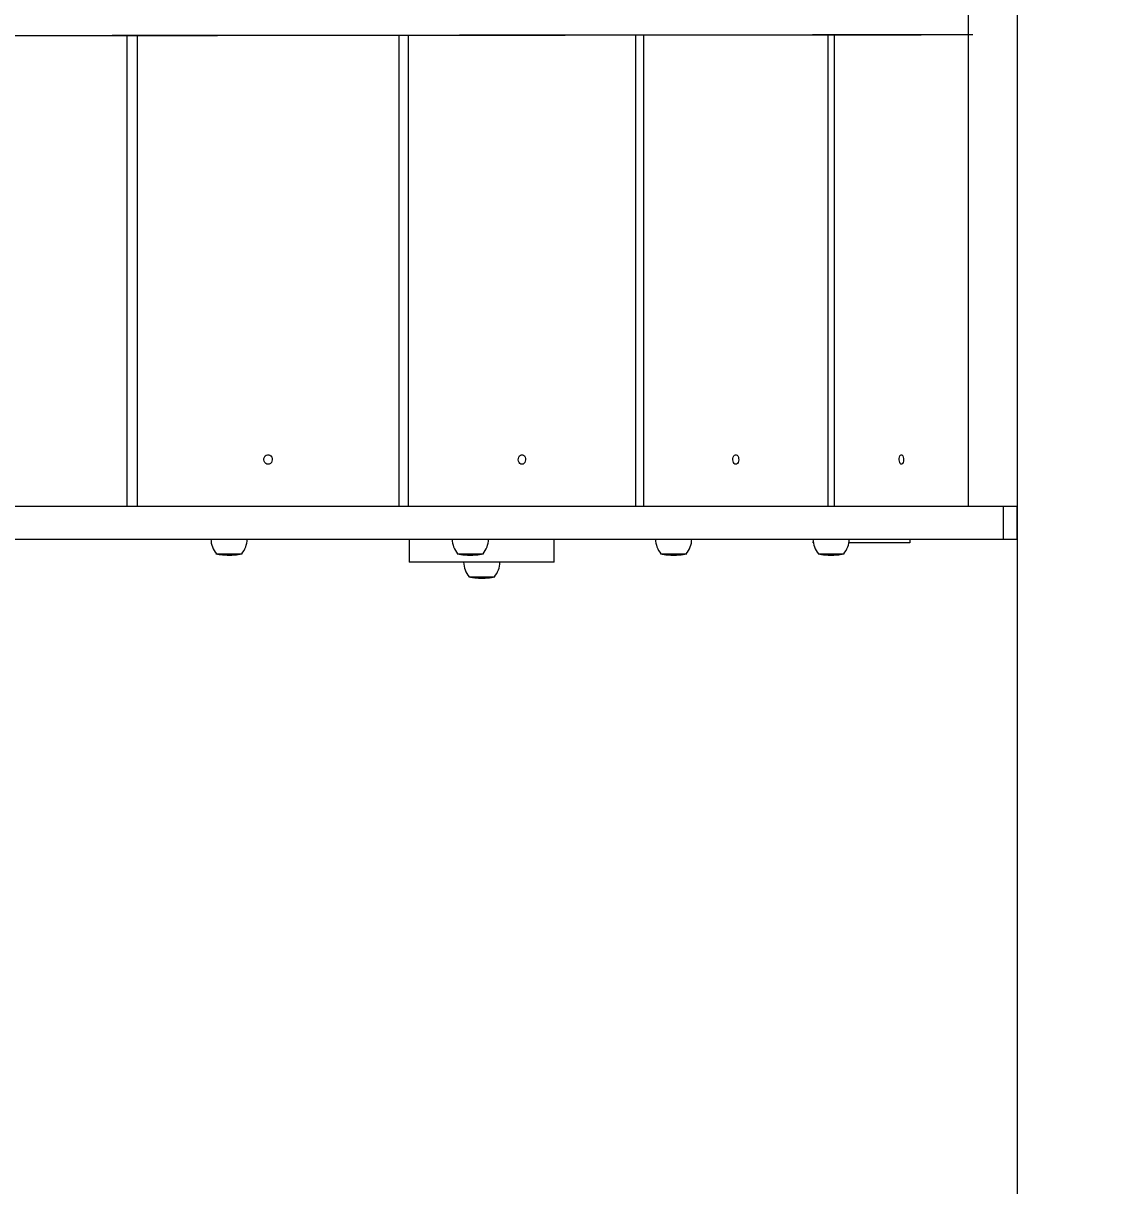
# Model space of a CAD drawing. Header units: millimetres. Extents: x -6502 to 7455, y -8041 to 5981.
# Drawn here: x 2399 to 3306, y -1914 to -952 of the extents above; entities that cross this region are included whole.
import ezdxf

# ---------------------------------------------------------------- set-up
doc = ezdxf.new("R2010")
doc.units = ezdxf.units.MM
for name, color, linetype in [('DIKOM_ОБЪЕКТ', 7, 'Continuous'), ('DIKOM_РАЗМЕР_ЗОНА', 7, 'Continuous'), ('DIKOM_РАЗМЕР_ОБЪЕКТА', 7, 'Continuous')]:
    doc.layers.add(name, color=color, linetype=linetype)
doc.styles.add('style1', font='arial.ttf', dxfattribs={"width": 0.8})
doc.dimstyles.new('1-50', dxfattribs={"dimtxt": 300, "dimasz": 200, "dimexe": 100, "dimexo": 0, "dimgap": 100, "dimtad": 1, "dimtxsty": 'style1', "dimcen": 200, "dimclrd": 7, "dimclre": 7, "dimclrt": 7, "dimadec": 1, "dimazin": 2, "dimtfac": 1, "dimtmove": 0, "dimatfit": 2, "dimfxl": 0, "dimlwd": 25, "dimlwe": 18, "dimarcsym": 0})

# ---------------------------------------------------------------- blocks, each defined once
blk = doc.blocks.new('*D9')
at = {"layer": 'Defpoints', "color": 0, "transparency": 16777216}
for p in [(-5002.4, 2279.35), (3221.36, -679.08), (3221.36, -6822.7)]:
    blk.add_point(p, dxfattribs=at)
at = {"layer": 'DIKOM_РАЗМЕР_ОБЪЕКТА', "color": 7, "lineweight": 18, "transparency": 16777216}
for p, q in [((-5002.4, 2279.35), (-5002.4, -6922.7)), ((3221.36, -679.08), (3221.36, -6922.7))]:
    blk.add_line(p, q, dxfattribs=at)
at = {"layer": 'DIKOM_РАЗМЕР_ОБЪЕКТА', "color": 7, "lineweight": 25, "transparency": 16777216}
blk.add_line((-4802.4, -6822.7), (3021.36, -6822.7), dxfattribs=at)
at = {"layer": 'DIKOM_РАЗМЕР_ОБЪЕКТА', "color": 7, "transparency": 16777216}
for points in [[(-4802.4, -6789.37), (-4802.4, -6856.04), (-5002.4, -6822.7)], [(3021.36, -6789.37), (3021.36, -6856.04), (3221.36, -6822.7)]]:
    blk.add_solid(points, dxfattribs=at)
at = {"layer": 'DIKOM_РАЗМЕР_ОБЪЕКТА', "color": 7, "transparency": 16777216, "insert": (-897.4, -6569.53), "char_height": 300, "attachment_point": 5, "style": 'style1'}
blk.add_mtext('8200', dxfattribs=at)
blk = doc.blocks.new('*D10')
at = {"layer": 'Defpoints', "color": 0, "transparency": 16777216}
for p in [(971.84, 4480.93), (5953.26, 4480.93), (1279.72, -4050.19)]:
    blk.add_point(p, dxfattribs=at)
at = {"layer": 'DIKOM_РАЗМЕР_ОБЪЕКТА', "color": 7, "lineweight": 18, "transparency": 16777216}
for p, q in [((971.84, 4480.93), (6053.26, 4480.93)), ((1279.72, -4050.19), (6053.26, -4050.19))]:
    blk.add_line(p, q, dxfattribs=at)
at = {"layer": 'DIKOM_РАЗМЕР_ОБЪЕКТА', "color": 7, "lineweight": 25, "transparency": 16777216}
blk.add_line((5953.26, -3850.19), (5953.26, 4280.93), dxfattribs=at)
at = {"layer": 'DIKOM_РАЗМЕР_ОБЪЕКТА', "color": 7, "transparency": 16777216}
for points in [[(5919.93, 4280.93), (5986.59, 4280.93), (5953.26, 4480.93)], [(5919.93, -3850.19), (5986.59, -3850.19), (5953.26, -4050.19)]]:
    blk.add_solid(points, dxfattribs=at)
at = {"layer": 'DIKOM_РАЗМЕР_ОБЪЕКТА', "color": 7, "transparency": 16777216, "insert": (5700.09, 515.01), "char_height": 300, "attachment_point": 5, "rotation": 90, "style": 'style1'}
blk.add_mtext('8500', dxfattribs=at)
blk = doc.blocks.new('*D11')
at = {"layer": 'Defpoints', "color": 0, "transparency": 16777216}
for p in [(-6502.4, 2127.77), (4721.36, -677.29), (4721.36, -7940.86)]:
    blk.add_point(p, dxfattribs=at)
at = {"layer": 'DIKOM_РАЗМЕР_ЗОНА', "color": 7, "lineweight": 18, "transparency": 16777216}
for p, q in [((-6502.4, 2127.77), (-6502.4, -8040.86)), ((4721.36, -677.29), (4721.36, -8040.86))]:
    blk.add_line(p, q, dxfattribs=at)
at = {"layer": 'DIKOM_РАЗМЕР_ЗОНА', "color": 7, "lineweight": 25, "transparency": 16777216}
blk.add_line((-6302.4, -7940.86), (4521.36, -7940.86), dxfattribs=at)
at = {"layer": 'DIKOM_РАЗМЕР_ЗОНА', "color": 7, "transparency": 16777216}
for points in [[(-6302.4, -7907.52), (-6302.4, -7974.19), (-6502.4, -7940.86)], [(4521.36, -7907.52), (4521.36, -7974.19), (4721.36, -7940.86)]]:
    blk.add_solid(points, dxfattribs=at)
at = {"layer": 'DIKOM_РАЗМЕР_ЗОНА', "color": 7, "transparency": 16777216, "insert": (-207.97, -7687.68), "char_height": 300, "attachment_point": 5, "style": 'style1'}
blk.add_mtext('11200', dxfattribs=at)
blk = doc.blocks.new('*D12')
at = {"layer": 'Defpoints', "color": 0, "transparency": 16777216}
for p in [(1107.88, 5975.33), (979.72, -6050.19), (7355.2, -6050.19)]:
    blk.add_point(p, dxfattribs=at)
at = {"layer": 'DIKOM_РАЗМЕР_ЗОНА', "color": 7, "lineweight": 18, "transparency": 16777216}
for p, q in [((1107.88, 5975.33), (7455.2, 5975.33)), ((979.72, -6050.19), (7455.2, -6050.19))]:
    blk.add_line(p, q, dxfattribs=at)
at = {"layer": 'DIKOM_РАЗМЕР_ЗОНА', "color": 7, "lineweight": 25, "transparency": 16777216}
blk.add_line((7355.2, 5775.33), (7355.2, -5850.19), dxfattribs=at)
at = {"layer": 'DIKOM_РАЗМЕР_ЗОНА', "color": 7, "transparency": 16777216}
for points in [[(7321.86, 5775.33), (7388.53, 5775.33), (7355.2, 5975.33)], [(7321.86, -5850.19), (7388.53, -5850.19), (7355.2, -6050.19)]]:
    blk.add_solid(points, dxfattribs=at)
at = {"layer": 'DIKOM_РАЗМЕР_ЗОНА', "color": 7, "transparency": 16777216, "insert": (7102.02, 342.12), "char_height": 300, "attachment_point": 5, "rotation": 90, "style": 'style1'}
blk.add_mtext('12000', dxfattribs=at)

msp = doc.modelspace()

# ---------------------------------------------------------------- linework, layer by layer
at = {"layer": 'DIKOM_ОБЪЕКТ', "color": 7, "linetype": 'Continuous', "lineweight": 15}
for p, q in [((3181.206, -1352.08), (3181.206, -706.08)), ((2709.873, -1352.08), (2709.873, -961.897)), ((2717.272, -961.89), (2717.272, -1352.08)), ((2905.781, -1352.08), (2905.781, -961.711)), ((2912.164, -961.705), (2912.164, -1352.08)), ((3064.939, -1352.08), (3064.939, -961.561)), ((3070.06, -961.556), (3070.06, -1352.08)), ((2484.773, -1352.08), (2484.773, -962.112)), ((2492.902, -962.104), (2492.902, -1352.08)), ((3209.826, -1352.08), (2099.73, -1352.08)), ((3209.826, -1352.08), (3209.826, -1379.08)), ((3221.362, -1352.08), (3209.826, -1352.08)), ((3221.362, -1379.08), (3221.362, -1352.08)), ((2094.713, -1379.08), (3209.826, -1379.08)), ((2718.266, -1379.08), (2718.266, -1398.129)), ((2838.266, -1398.129), (2838.266, -1379.08)), ((3052.577, -1382.08), (3052.577, -1381.24)), ((3052.702, -1382.08), (3052.577, -1382.08)), ((3132.578, -1382.08), (3082.165, -1382.08)), ((3132.578, -1379.08), (3132.578, -1382.08)), ((3209.826, -1379.08), (3221.362, -1379.08)), ((2558.26, -1391.08), (2571.762, -1391.08)), ((2561.033, -1391.616), (2561.908, -1391.624)), ((2561.612, -1391.704), (2561.033, -1391.616)), ((2562.348, -1391.692), (2561.616, -1391.701)), ((2561.616, -1391.701), (2561.625, -1391.703)), ((2561.625, -1391.703), (2563.322, -1391.823)), ((2563.066, -1391.846), (2561.643, -1391.709)), ((2561.908, -1391.624), (2562.348, -1391.692)), ((2563.322, -1391.823), (2563.766, -1391.875)), ((2563.388, -1391.859), (2563.388, -1391.831)), ((2563.397, -1391.86), (2563.388, -1391.859)), ((2563.397, -1391.86), (2563.397, -1391.832)), ((2563.398, -1391.863), (2563.397, -1391.86)), ((2563.422, -1391.886), (2563.422, -1391.835)), ((2563.567, -1391.93), (2563.422, -1391.886)), ((2563.604, -1391.941), (2563.604, -1391.856)), ((2563.956, -1391.97), (2563.604, -1391.941)), ((2563.766, -1391.875), (2563.967, -1391.976)), ((2563.967, -1391.976), (2563.98, -1391.977)), ((2563.98, -1391.977), (2564.725, -1391.97)), ((2564.289, -1391.999), (2564.029, -1391.977)), ((2565.165, -1392.006), (2564.47, -1392)), ((2564.725, -1391.97), (2565.165, -1392.006)), ((2567.586, -1392.133), (2568.071, -1392.133)), ((2568.071, -1392.133), (2568.429, -1392.133)), ((2568.429, -1392.133), (2569.295, -1392.133)), ((2569.419, -1392.133), (2569.34, -1392.133)), ((2569.942, -1392.133), (2570.535, -1392.133)), ((2571.59, -1392.114), (2572.03, -1392.101)), ((2571.762, -1391.08), (2579.86, -1391.08)), ((2572.637, -1392.07), (2572.822, -1392.067)), ((2572.822, -1392.067), (2573.262, -1392.041)), ((2573.262, -1392.041), (2573.107, -1392.04)), ((2758.024, -1391.08), (2767.708, -1391.08)), ((2760.973, -1391.623), (2760.888, -1391.624)), ((2760.888, -1391.624), (2761.341, -1391.692)), ((2761.341, -1391.692), (2761.43, -1391.695)), ((2762.119, -1391.785), (2762.341, -1391.823)), ((2762.341, -1391.823), (2762.797, -1391.875)), ((2762.462, -1391.846), (2762.386, -1391.828)), ((2762.462, -1391.846), (2762.462, -1391.58)), ((2762.591, -1391.859), (2762.591, -1391.852)), ((2762.6, -1391.86), (2762.591, -1391.859)), ((2762.6, -1391.86), (2762.6, -1391.853)), ((2762.797, -1391.875), (2763.252, -1391.911)), ((2763.891, -1391.941), (2762.812, -1391.886)), ((2763.782, -1391.97), (2764.234, -1392.006)), ((2763.898, -1391.973), (2763.782, -1391.97)), ((2764.234, -1392.006), (2764.355, -1392.003)), ((2767.349, -1392.133), (2767.514, -1392.133)), ((2767.514, -1392.133), (2767.784, -1392.133)), ((2767.708, -1391.08), (2779.624, -1391.08)), ((2767.767, -1392.133), (2768.537, -1392.133)), ((2768.514, -1392.133), (2769.208, -1392.133)), ((2769.234, -1392.133), (2770.284, -1392.133)), ((2770.264, -1392.133), (2770.429, -1392.133)), ((2770.835, -1392.114), (2771.287, -1392.101)), ((2770.962, -1392.126), (2770.962, -1392.11)), ((2771.023, -1392.127), (2771.023, -1392.109)), ((2771.196, -1392.109), (2771.196, -1392.104)), ((2771.317, -1392.106), (2771.196, -1392.109)), ((2772.101, -1392.067), (2772.553, -1392.041)), ((2772.462, -1392.06), (2772.462, -1391.997)), ((2772.658, -1392.049), (2772.462, -1392.06)), ((2772.553, -1392.041), (2772.763, -1392.037)), ((2773.494, -1392.01), (2773.414, -1392.016)), ((2773.852, -1391.976), (2773.576, -1392.003)), ((2774.864, -1391.836), (2776.125, -1391.669)), ((2774.951, -1391.58), (2774.951, -1391.841)), ((2774.951, -1391.841), (2775.715, -1391.745)), ((2775.715, -1391.724), (2775.715, -1391.745)), ((2775.715, -1391.745), (2775.992, -1391.739)), ((2776.486, -1391.661), (2775.992, -1391.727)), ((2775.992, -1391.739), (2775.992, -1391.687)), ((2776.125, -1391.669), (2776.374, -1391.664)), ((2926.313, -1391.08), (2939.164, -1391.08)), ((2929.647, -1391.699), (2929.092, -1391.616)), ((2929.16, -1391.617), (2929.756, -1391.624)), ((2930.202, -1391.692), (2929.647, -1391.701)), ((2929.647, -1391.701), (2929.656, -1391.703)), ((2929.656, -1391.703), (2931.19, -1391.823)), ((2930.999, -1391.846), (2929.711, -1391.709)), ((2929.756, -1391.624), (2930.202, -1391.692)), ((2931.19, -1391.823), (2931.64, -1391.875)), ((2931.289, -1391.859), (2931.289, -1391.835)), ((2931.298, -1391.86), (2931.289, -1391.859)), ((2931.298, -1391.86), (2931.298, -1391.836)), ((2931.357, -1391.886), (2931.357, -1391.843)), ((2931.586, -1391.923), (2931.357, -1391.886)), ((2931.64, -1391.875), (2931.984, -1391.963)), ((2932.058, -1391.971), (2931.699, -1391.941)), ((2932.123, -1391.976), (2932.612, -1391.97)), ((2932.394, -1391.999), (2932.124, -1391.976)), ((2933.059, -1392.006), (2932.586, -1392.001)), ((2932.612, -1391.97), (2933.059, -1392.006)), ((2935.638, -1392.133), (2936.057, -1392.133)), ((2936.077, -1392.133), (2936.401, -1392.133)), ((2936.401, -1392.133), (2937.251, -1392.133)), ((2937.725, -1392.132), (2937.297, -1392.133)), ((2937.918, -1392.133), (2938.588, -1392.133)), ((2939.164, -1391.08), (2947.913, -1391.08)), ((2939.574, -1392.114), (2940.02, -1392.101)), ((2940.641, -1392.07), (2940.824, -1392.067)), ((2940.824, -1392.067), (2941.27, -1392.041)), ((2941.27, -1392.041), (2941.104, -1392.04)), ((2943.518, -1391.841), (2944.272, -1391.745)), ((2943.552, -1391.836), (2944.796, -1391.669)), ((3056.633, -1391.08), (3068.303, -1391.08)), ((3059.599, -1391.619), (3059.781, -1391.624)), ((3059.999, -1391.69), (3059.688, -1391.644)), ((3059.781, -1391.624), (3060.234, -1391.692)), ((3059.999, -1391.701), (3059.999, -1391.657)), ((3060.128, -1391.709), (3060.027, -1391.694)), ((3060.234, -1391.692), (3060.055, -1391.699)), ((3061.162, -1391.846), (3060.128, -1391.709)), ((3060.311, -1391.733), (3061.237, -1391.823)), ((3061.162, -1391.846), (3061.162, -1391.58)), ((3061.237, -1391.823), (3061.694, -1391.875)), ((3061.394, -1391.859), (3061.394, -1391.58)), ((3061.404, -1391.86), (3061.394, -1391.859)), ((3061.404, -1391.86), (3061.404, -1391.58)), ((3061.521, -1391.886), (3061.521, -1391.856)), ((3062.146, -1391.941), (3061.521, -1391.886)), ((3061.694, -1391.875), (3062.2, -1391.945)), ((3062.364, -1391.959), (3062.146, -1391.941)), ((3062.518, -1391.975), (3062.681, -1391.97)), ((3062.852, -1391.999), (3062.55, -1391.974)), ((3062.681, -1391.97), (3063.134, -1392.006)), ((3062.852, -1391.999), (3062.852, -1391.983)), ((3063.134, -1392.006), (3062.974, -1392.002)), ((3064.032, -1392.088), (3064.032, -1392.12)), ((3065.959, -1392.133), (3066.266, -1392.133)), ((3066.536, -1392.133), (3066.417, -1392.132)), ((3066.523, -1392.133), (3066.585, -1392.133)), ((3066.585, -1392.133), (3067.405, -1392.133)), ((3067.405, -1392.133), (3067.52, -1392.133)), ((3067.903, -1392.132), (3068.061, -1392.133)), ((3068.062, -1392.133), (3068.908, -1392.133)), ((3068.303, -1391.08), (3078.233, -1391.08)), ((3068.884, -1392.133), (3068.895, -1392.133)), ((3069.36, -1392.13), (3069.65, -1392.126)), ((3069.749, -1392.114), (3070.202, -1392.101)), ((3070.909, -1392.072), (3071.017, -1392.067)), ((3071.017, -1392.067), (3071.471, -1392.041)), ((3071.471, -1392.041), (3071.365, -1392.039)), ((3072.455, -1391.58), (3072.455, -1391.829)), ((3072.455, -1391.979), (3072.455, -1391.982)), ((3072.46, -1391.977), (3072.46, -1391.979)), ((3073.787, -1391.836), (3075.05, -1391.669)), ((3073.799, -1391.58), (3073.799, -1391.841)), ((3073.799, -1391.841), (3074.564, -1391.745)), ((3075.05, -1391.669), (3074.967, -1391.667)), ((2838.266, -1398.129), (2718.266, -1398.129)), ((2767.466, -1410.129), (2789.066, -1410.129)), ((2770.582, -1410.718), (2771.373, -1410.71)), ((2771.118, -1410.79), (2770.582, -1410.718)), ((2771.118, -1410.793), (2771.724, -1410.787)), ((2771.865, -1410.89), (2771.118, -1410.793)), ((2771.373, -1410.71), (2772.556, -1410.87)), ((2771.817, -1410.884), (2771.696, -1410.868)), ((2771.724, -1410.787), (2771.724, -1410.757)), ((2771.724, -1410.787), (2772.457, -1410.882)), ((2772.457, -1410.857), (2772.457, -1410.882)), ((2774.523, -1411.115), (2774.08, -1411.089)), ((2774.244, -1411.088), (2774.871, -1411.083)), ((2774.871, -1411.083), (2775.314, -1411.109)), ((2775.763, -1411.162), (2775.599, -1411.157)), ((2776.111, -1411.144), (2776.554, -1411.158)), ((2776.176, -1411.175), (2776.176, -1411.146)), ((2776.791, -1411.181), (2776.816, -1411.181)), ((2776.816, -1411.181), (2777.417, -1411.181)), ((2778.067, -1411.181), (2778.39, -1411.181)), ((2778.39, -1411.181), (2779.339, -1411.181)), ((2779.155, -1411.179), (2779.155, -1411.185)), ((2779.339, -1411.181), (2779.592, -1411.181)), ((2779.592, -1411.181), (2779.741, -1411.181)), ((2782.829, -1411.049), (2783.019, -1411.047)), ((2783.019, -1411.047), (2783.708, -1410.989)), ((2783.357, -1411.024), (2783.343, -1411.026)), ((2783.708, -1410.989), (2783.771, -1410.975)), ((2785.681, -1410.757), (2786.295, -1410.665))]:
    msp.add_line(p, q, dxfattribs=at)
at = {"layer": 'DIKOM_ОБЪЕКТ', "color": 7, "linetype": 'Continuous', "lineweight": 15, "flags": 128}
for points in [[(2601.387, -1317.08), (2600.364, -1316.903), (2599.432, -1316.385), (2598.673, -1315.574), (2598.156, -1314.542), (2597.926, -1313.379), (2598.003, -1312.19), (2598.381, -1311.08), (2599.026, -1310.148), (2599.881, -1309.477), (2600.87, -1309.125), (2601.905, -1309.125), (2602.894, -1309.477), (2603.749, -1310.148), (2604.394, -1311.08), (2604.772, -1312.19), (2604.849, -1313.379), (2604.619, -1314.542), (2604.102, -1315.574), (2603.343, -1316.385), (2602.411, -1316.903), (2601.387, -1317.08)], [(2811.526, -1317.08), (2810.637, -1316.903), (2809.827, -1316.385), (2809.168, -1315.574), (2808.719, -1314.542), (2808.519, -1313.379), (2808.586, -1312.19), (2808.914, -1311.08), (2809.475, -1310.148), (2810.218, -1309.477), (2811.077, -1309.125), (2811.976, -1309.125), (2812.835, -1309.477), (2813.578, -1310.148), (2814.138, -1311.08), (2814.467, -1312.19), (2814.534, -1313.379), (2814.334, -1314.542), (2813.885, -1315.574), (2813.225, -1316.385), (2812.415, -1316.903), (2811.526, -1317.08)], [(2988.552, -1317.08), (2987.831, -1316.903), (2987.175, -1316.385), (2986.64, -1315.574), (2986.276, -1314.542), (2986.114, -1313.379), (2986.168, -1312.19), (2986.435, -1311.08), (2986.889, -1310.148), (2987.491, -1309.477), (2988.187, -1309.125), (2988.916, -1309.125), (2989.612, -1309.477), (2990.214, -1310.148), (2990.668, -1311.08), (2990.935, -1312.19), (2990.989, -1313.379), (2990.827, -1314.542), (2990.463, -1315.574), (2989.928, -1316.385), (2989.272, -1316.903), (2988.552, -1317.08)], [(3125.633, -1317.08), (3125.109, -1316.903), (3124.631, -1316.385), (3124.243, -1315.574), (3123.978, -1314.542), (3123.86, -1313.379), (3123.899, -1312.19), (3124.093, -1311.08), (3124.423, -1310.148), (3124.861, -1309.477), (3125.368, -1309.125), (3125.898, -1309.125), (3126.405, -1309.477), (3126.843, -1310.148), (3127.173, -1311.08), (3127.367, -1312.19), (3127.406, -1313.379), (3127.288, -1314.542), (3127.023, -1315.574), (3126.635, -1316.385), (3126.157, -1316.903), (3125.633, -1317.08)], [(2783.295, -1411.03), (2783.305, -1411.029), (2783.315, -1411.028), (2783.325, -1411.027), (2783.335, -1411.027), (2783.345, -1411.026), (2783.355, -1411.025), (2783.365, -1411.024), (2783.375, -1411.023)]]:
    msp.add_lwpolyline(points, dxfattribs=at)
at = {"layer": 'DIKOM_ОБЪЕКТ', "color": 7, "linetype": 'Continuous', "lineweight": 15}
for centre, radius, start, end in [((2572.737, -1378.92), 18.677, 180.490933, 220.621157), ((2565.384, -1378.92), 18.677, 319.378843, 359.509067), ((2772.501, -1378.92), 18.677, 180.490933, 220.621157), ((2765.147, -1378.92), 18.677, 319.378843, 359.509067), ((2940.79, -1378.92), 18.677, 180.490933, 220.621157), ((2933.436, -1378.92), 18.677, 319.378843, 359.509067), ((3071.11, -1378.92), 18.677, 180.490933, 220.621157), ((3063.757, -1378.92), 18.677, 319.378843, 359.509067), ((2567.586, -1350.297), 41.836, 257.120378, 260.936249), ((2567.586, -1350.297), 41.836, 261.846883, 264.488372), ((2567.586, -1350.297), 41.836, 265.729089, 266.825102), ((2570.535, -1350.297), 41.836, 270, 271.077193), ((2570.535, -1350.297), 41.836, 271.719826, 272.878955), ((2570.535, -1350.297), 41.836, 273.523434, 275.3208), ((2570.535, -1350.297), 41.836, 277.072676, 278.414841), ((2570.535, -1350.297), 41.836, 278.414841, 282.879622), ((2767.349, -1350.297), 41.836, 257.120378, 261.227839), ((2767.349, -1350.297), 41.836, 261.861901, 262.814776), ((2767.349, -1350.297), 41.836, 263.320997, 263.770984), ((2767.349, -1350.297), 41.836, 264.377935, 265.267529), ((2767.349, -1350.297), 41.836, 265.89476, 266.833651), ((2767.349, -1350.297), 41.836, 267.454957, 270), ((2770.299, -1350.297), 41.836, 271.621759, 272.749127), ((2770.299, -1350.297), 41.836, 273.378013, 274.379766), ((2770.299, -1350.297), 41.836, 275.012654, 277.721688), ((2770.299, -1350.297), 41.836, 278.355432, 282.879622), ((2935.638, -1350.297), 41.836, 257.120378, 261.087594), ((2935.638, -1350.297), 41.836, 262.228689, 264.440524), ((2935.638, -1350.297), 41.836, 264.99007, 265.181134), ((2935.638, -1350.297), 41.836, 265.815107, 266.774062), ((2935.638, -1350.297), 41.836, 267.398631, 270), ((2938.588, -1350.297), 41.836, 270, 271.034538), ((2938.588, -1350.297), 41.836, 271.668624, 272.811665), ((2938.588, -1350.297), 41.836, 273.447581, 274.767098), ((2938.588, -1350.297), 41.836, 275.811532, 277.023251), ((2938.588, -1350.297), 41.836, 278.675162, 282.879622), ((3065.959, -1350.297), 41.836, 257.120378, 261.249644), ((3065.959, -1350.297), 41.836, 261.883892, 262.238137), ((3065.959, -1350.297), 41.836, 262.763065, 264.280212), ((3065.959, -1350.297), 41.836, 264.84443, 265.282036), ((3065.959, -1350.297), 41.836, 265.907203, 266.753542), ((3065.959, -1350.297), 41.836, 267.364634, 270), ((3068.908, -1350.297), 41.836, 270, 270.616906), ((3068.908, -1350.297), 41.836, 271.613912, 272.739607), ((3068.908, -1350.297), 41.836, 273.366505, 274.426539), ((3068.908, -1350.297), 41.836, 275.028394, 277.700881), ((3068.908, -1350.297), 41.836, 278.333277, 282.879622), ((2781.943, -1397.969), 18.677, 180.490933, 220.621157), ((2774.589, -1397.969), 18.677, 319.378843, 359.509067), ((2776.792, -1369.346), 41.836, 257.120378, 261.430588), ((2776.792, -1369.346), 41.836, 265.007248, 266.509509), ((2776.792, -1369.346), 41.836, 267.149366, 268.299762), ((2779.741, -1369.346), 41.836, 270, 272.586146), ((2779.741, -1369.346), 41.836, 273.193049, 274.233796), ((2779.741, -1369.346), 41.836, 275.529307, 277.995018), ((2779.741, -1369.346), 41.836, 278.998109, 282.879622)]:
    msp.add_arc(centre, radius, start, end, dxfattribs=at)
for points, knots in [([(2050.762, -962.611), (2053.214, -962.609), (2061.929, -962.601), (2076.916, -962.587), (2096, -962.569), (2115.58, -962.55), (2135.889, -962.531), (2153.863, -962.515), (2169.173, -962.5), (2181.456, -962.489), (2194.198, -962.477), (2207.47, -962.464), (2221.345, -962.451), (2235.892, -962.437), (2250.764, -962.423), (2265.945, -962.409), (2281.428, -962.394), (2297.596, -962.379), (2314.356, -962.363), (2331.628, -962.346), (2350.514, -962.328), (2371.007, -962.308), (2393.05, -962.287), (2415.315, -962.266), (2437.684, -962.244), (2459.914, -962.223), (2481.914, -962.202), (2503.6, -962.181), (2525.017, -962.161), (2546.337, -962.14), (2567.435, -962.12), (2588.266, -962.1), (2608.621, -962.081), (2628.531, -962.062), (2648.027, -962.043), (2667.142, -962.025), (2688.268, -962.005), (2711.265, -961.983), (2736.027, -961.959), (2760.355, -961.936), (2787.738, -961.91), (2818.157, -961.881), (2851.56, -961.85), (2884.348, -961.819), (2916.409, -961.788), (2945.889, -961.76), (2972.829, -961.735), (2997.332, -961.712), (3020.994, -961.689), (3043.796, -961.668), (3065.869, -961.647), (3088.597, -961.626), (3111.975, -961.604), (3136.056, -961.581), (3159.78, -961.559), (3175.475, -961.544), (3183.325, -961.537)], [0, 0, 0, 0, 0.0094262, 0.033501, 0.057565, 0.0816431, 0.1057663, 0.1299744, 0.1430413, 0.1561418, 0.1692451, 0.1823233, 0.1953561, 0.2083332, 0.2212561, 0.2330672, 0.2448686, 0.256689, 0.2685478, 0.2804542, 0.2924081, 0.3068034, 0.321229, 0.3356482, 0.3500335, 0.3643774, 0.378417, 0.3924019, 0.4063306, 0.4202112, 0.4345732, 0.4489369, 0.4633253, 0.4777548, 0.4922359, 0.5067738, 0.5213687, 0.541522, 0.5617546, 0.5820352, 0.6023246, 0.6312377, 0.6600132, 0.6886587, 0.7171897, 0.7456279, 0.7692764, 0.792902, 0.8165306, 0.8401863, 0.8638808, 0.8876189, 0.9156511, 0.9437354, 0.9718576, 1, 1, 1, 1]), ([(2050.775, -962.524), (2054.495, -962.521), (2064.218, -962.512), (2079.946, -962.497), (2098.19, -962.48), (2116.849, -962.462), (2136.17, -962.444), (2153.562, -962.428), (2168.777, -962.414), (2181.511, -962.402), (2194.743, -962.389), (2208.554, -962.376), (2222.224, -962.363), (2235.691, -962.351), (2248.867, -962.338), (2262.645, -962.325), (2277.08, -962.311), (2292.165, -962.297), (2308.436, -962.281), (2325.892, -962.265), (2344.494, -962.247), (2363.503, -962.229), (2382.824, -962.21), (2402.362, -962.191), (2425.779, -962.169), (2453.043, -962.143), (2483.973, -962.113), (2512.158, -962.086), (2537.476, -962.062), (2559.929, -962.04), (2581.799, -962.019), (2603.131, -961.999), (2623.831, -961.979), (2643.938, -961.96), (2663.491, -961.941), (2682.641, -961.923), (2704.659, -961.902), (2729.348, -961.879), (2756.568, -961.853), (2783.305, -961.827), (2809.717, -961.802), (2835.922, -961.778), (2864.029, -961.751), (2893.889, -961.723), (2925.257, -961.693), (2950.45, -961.669), (2969.735, -961.651), (2983.329, -961.638), (2996.358, -961.626), (3008.765, -961.614), (3018.545, -961.605), (3025.929, -961.598), (3031.105, -961.593), (3036.266, -961.588), (3041.648, -961.583), (3047.476, -961.578), (3053.727, -961.572), (3060.369, -961.565), (3067.372, -961.559), (3074.838, -961.552), (3082.757, -961.544), (3091.475, -961.536), (3101.012, -961.527), (3111.389, -961.518), (3122.294, -961.507), (3133.723, -961.497), (3145.68, -961.485), (3158.174, -961.474), (3171.222, -961.462), (3180.101, -961.453), (3184.643, -961.449)], [0, 0, 0, 0, 0.0142876, 0.037339, 0.0602161, 0.0831024, 0.1060266, 0.1290281, 0.1425816, 0.1561826, 0.1697978, 0.1833945, 0.1969467, 0.208194, 0.2193988, 0.230569, 0.2417214, 0.2528816, 0.2640699, 0.2766389, 0.2892537, 0.3019105, 0.3145966, 0.327292, 0.3399757, 0.3598691, 0.3796902, 0.3994102, 0.4143961, 0.4293324, 0.4442496, 0.4591765, 0.4741347, 0.4888606, 0.5036181, 0.5184093, 0.5332316, 0.5557355, 0.5782885, 0.6008479, 0.6233558, 0.6458054, 0.6682174, 0.6962856, 0.7243143, 0.7523223, 0.7655268, 0.7785324, 0.7911483, 0.8033786, 0.8152271, 0.8206266, 0.8259435, 0.831178, 0.8366618, 0.8427979, 0.8495883, 0.8565909, 0.8641771, 0.872348, 0.8811047, 0.8904484, 0.9015711, 0.9134277, 0.9260192, 0.9393463, 0.9534091, 0.9682068, 0.983738, 1, 1, 1, 1]), ([(2563.388, -1391.859), (2563.335, -1391.858), (2563.255, -1391.855), (2563.147, -1391.85), (2563.093, -1391.848), (2563.066, -1391.846)], [0, 0, 0, 0, 0.5000464, 0.7499615, 1, 1, 1, 1]), ([(2563.422, -1391.886), (2563.418, -1391.884), (2563.411, -1391.879), (2563.406, -1391.874), (2563.403, -1391.872)], [0, 0, 0, 0, 0.4999389, 1, 1, 1, 1]), ([(2565.267, -1392.068), (2565.247, -1392.067), (2565.195, -1392.064), (2565.26, -1392.065), (2565.3, -1392.065)], [0, 0, 0, 0, 0.3925408, 1, 1, 1, 1]), ([(2565.673, -1392.084), (2565.617, -1392.082), (2565.432, -1392.076), (2565.35, -1392.072), (2565.293, -1392.07)], [0, 0, 0, 0, 0.301308, 1, 1, 1, 1]), ([(2565.3, -1392.065), (2565.387, -1392.066), (2565.534, -1392.067), (2566, -1392.077), (2566.504, -1392.09), (2566.985, -1392.104), (2567.267, -1392.111), (2567.373, -1392.114)], [0, 0, 0, 0, 0.2842547, 0.4851479, 0.6860461, 0.8813456, 1, 1, 1, 1]), ([(2565.7, -1392.09), (2565.685, -1392.089), (2565.659, -1392.088), (2565.716, -1392.088), (2565.74, -1392.089)], [0, 0, 0, 0, 0.5780126, 1, 1, 1, 1]), ([(2565.74, -1392.089), (2565.817, -1392.089), (2565.936, -1392.09), (2566.301, -1392.097), (2566.656, -1392.105), (2566.997, -1392.114), (2567.197, -1392.118), (2567.276, -1392.12)], [0, 0, 0, 0, 0.3320548, 0.5180026, 0.704333, 0.8839191, 1, 1, 1, 1]), ([(2567.276, -1392.12), (2567.438, -1392.123), (2567.721, -1392.129), (2568.006, -1392.133), (2568.161, -1392.133), (2568.171, -1392.132), (2568.175, -1392.131)], [0, 0, 0, 0, 0.3236331, 0.5625002, 0.8006802, 1, 1, 1, 1]), ([(2567.373, -1392.114), (2567.548, -1392.118), (2567.901, -1392.126), (2568.273, -1392.133), (2568.395, -1392.132), (2568.438, -1392.132)], [0, 0, 0, 0, 0.3924811, 0.7892273, 1, 1, 1, 1]), ([(2569.203, -1392.133), (2569.291, -1392.133), (2569.489, -1392.133), (2569.687, -1392.133), (2569.797, -1392.132)], [0, 0, 0, 0, 0.4478289, 1, 1, 1, 1]), ([(2569.203, -1392.133), (2569.243, -1392.133), (2569.292, -1392.133), (2569.341, -1392.133), (2569.348, -1392.133)], [0, 0, 0, 0, 0.8413481, 1, 1, 1, 1]), ([(2569.797, -1392.132), (2569.836, -1392.133), (2569.879, -1392.133), (2569.921, -1392.133), (2569.924, -1392.133)], [0, 0, 0, 0, 0.9257471, 1, 1, 1, 1]), ([(2571.283, -1392.126), (2571.32, -1392.126), (2571.423, -1392.124), (2571.525, -1392.118), (2571.59, -1392.114)], [0, 0, 0, 0, 0.3631683, 1, 1, 1, 1]), ([(2572.03, -1392.101), (2571.978, -1392.105), (2571.883, -1392.113), (2571.788, -1392.111), (2571.745, -1392.109)], [0, 0, 0, 0, 0.5444307, 1, 1, 1, 1]), ([(2574.414, -1391.952), (2574.432, -1391.951), (2574.552, -1391.94), (2574.938, -1391.902), (2575.284, -1391.862), (2575.513, -1391.836)], [0, 0, 0, 0, 0.0529107, 0.3744605, 1, 1, 1, 1]), ([(2762.591, -1391.859), (2762.57, -1391.858), (2762.539, -1391.855), (2762.495, -1391.85), (2762.473, -1391.848), (2762.462, -1391.846)], [0, 0, 0, 0, 0.4998976, 0.7499482, 1, 1, 1, 1]), ([(2762.812, -1391.886), (2762.791, -1391.884), (2762.749, -1391.879), (2762.676, -1391.87), (2762.628, -1391.864), (2762.6, -1391.86)], [0, 0, 0, 0, 0.2834847, 0.5671306, 1, 1, 1, 1]), ([(2765.037, -1392.068), (2765.038, -1392.068), (2765.042, -1392.069), (2765.273, -1392.078), (2765.654, -1392.09), (2766.094, -1392.104), (2766.379, -1392.111), (2766.486, -1392.114)], [0, 0, 0, 0, 0.1202655, 0.367199, 0.6141291, 0.8541613, 1, 1, 1, 1]), ([(2765.49, -1392.091), (2765.492, -1392.091), (2765.495, -1392.092), (2765.668, -1392.097), (2765.94, -1392.105), (2766.251, -1392.114), (2766.454, -1392.118), (2766.533, -1392.12)], [0, 0, 0, 0, 0.1391656, 0.3788351, 0.6189655, 0.8504491, 1, 1, 1, 1]), ([(2766.486, -1392.114), (2766.671, -1392.118), (2767.043, -1392.126), (2767.502, -1392.133), (2767.705, -1392.132), (2767.774, -1392.132)], [0, 0, 0, 0, 0.3951996, 0.794688, 1, 1, 1, 1]), ([(2766.533, -1392.12), (2766.707, -1392.123), (2767.008, -1392.129), (2767.384, -1392.133), (2767.601, -1392.133), (2767.667, -1392.132), (2767.679, -1392.132)], [0, 0, 0, 0, 0.3768095, 0.6548998, 0.9321939, 1, 1, 1, 1]), ([(2768.35, -1392.127), (2768.35, -1392.127), (2768.35, -1392.13), (2768.306, -1392.134), (2768.163, -1392.133), (2768.152, -1392.133)], [0, 0, 0, 0, 0.0623735, 0.9247076, 1, 1, 1, 1]), ([(2768.382, -1392.133), (2768.473, -1392.133), (2768.677, -1392.133), (2768.88, -1392.133), (2768.992, -1392.132)], [0, 0, 0, 0, 0.4478665, 1, 1, 1, 1]), ([(2768.382, -1392.133), (2768.456, -1392.133), (2768.542, -1392.133), (2768.627, -1392.133), (2768.639, -1392.133)], [0, 0, 0, 0, 0.8661932, 1, 1, 1, 1]), ([(2768.992, -1392.132), (2769.066, -1392.133), (2769.144, -1392.133), (2769.222, -1392.133), (2769.228, -1392.133)], [0, 0, 0, 0, 0.9342088, 1, 1, 1, 1]), ([(2770.429, -1392.133), (2770.499, -1392.132), (2770.677, -1392.132), (2770.854, -1392.128), (2770.962, -1392.126)], [0, 0, 0, 0, 0.3955169, 1, 1, 1, 1]), ([(2771.023, -1392.127), (2770.927, -1392.128), (2770.818, -1392.13), (2770.71, -1392.13), (2770.697, -1392.13)], [0, 0, 0, 0, 0.8844887, 1, 1, 1, 1]), ([(2770.962, -1392.126), (2770.946, -1392.126), (2770.904, -1392.124), (2770.862, -1392.118), (2770.835, -1392.114)], [0, 0, 0, 0, 0.3631646, 1, 1, 1, 1]), ([(2771.196, -1392.109), (2771.177, -1392.113), (2771.119, -1392.124), (2771.061, -1392.125), (2771.023, -1392.127)], [0, 0, 0, 0, 0.3438818, 1, 1, 1, 1]), ([(2771.287, -1392.101), (2771.308, -1392.105), (2771.374, -1392.117), (2771.44, -1392.111), (2771.484, -1392.107)], [0, 0, 0, 0, 0.3262146, 1, 1, 1, 1]), ([(2772.462, -1392.06), (2772.435, -1392.067), (2772.315, -1392.095), (2772.194, -1392.079), (2772.101, -1392.067)], [0, 0, 0, 0, 0.2249843, 1, 1, 1, 1]), ([(2773.444, -1392.008), (2773.444, -1392.006), (2773.443, -1392.003), (2773.618, -1391.979), (2773.866, -1391.949), (2774.281, -1391.902), (2774.632, -1391.862), (2774.864, -1391.836)], [0, 0, 0, 0, 0.188837, 0.3827414, 0.5394649, 0.6958357, 1, 1, 1, 1]), ([(2773.954, -1391.972), (2773.924, -1391.975), (2773.883, -1391.979), (2773.87, -1391.979), (2773.867, -1391.979)], [0, 0, 0, 0, 0.764865, 1, 1, 1, 1]), ([(2773.875, -1391.974), (2773.872, -1391.973), (2773.865, -1391.972), (2773.968, -1391.957), (2774.143, -1391.934), (2774.442, -1391.899), (2774.734, -1391.867), (2774.914, -1391.846), (2774.951, -1391.841)], [0, 0, 0, 0, 0.1529243, 0.3428404, 0.4976496, 0.6871616, 0.9361587, 1, 1, 1, 1]), ([(2931.289, -1391.859), (2931.241, -1391.858), (2931.169, -1391.855), (2931.072, -1391.85), (2931.023, -1391.848), (2930.999, -1391.846)], [0, 0, 0, 0, 0.4999008, 0.7500039, 1, 1, 1, 1]), ([(2931.357, -1391.886), (2931.35, -1391.884), (2931.337, -1391.879), (2931.314, -1391.87), (2931.304, -1391.864), (2931.298, -1391.86)], [0, 0, 0, 0, 0.283441, 0.5669928, 1, 1, 1, 1]), ([(2933.714, -1392.082), (2933.68, -1392.081), (2933.513, -1392.075), (2933.342, -1392.069), (2933.232, -1392.065), (2933.283, -1392.065), (2933.307, -1392.065)], [0, 0, 0, 0, 0.0759619, 0.3745251, 0.6934468, 1, 1, 1, 1]), ([(2933.307, -1392.065), (2933.378, -1392.066), (2933.499, -1392.067), (2933.937, -1392.077), (2934.424, -1392.09), (2934.903, -1392.104), (2935.188, -1392.111), (2935.295, -1392.114)], [0, 0, 0, 0, 0.2842451, 0.4851424, 0.6860667, 0.881342, 1, 1, 1, 1]), ([(2933.738, -1392.089), (2933.727, -1392.089), (2933.701, -1392.088), (2933.734, -1392.088), (2933.754, -1392.089)], [0, 0, 0, 0, 0.4151569, 1, 1, 1, 1]), ([(2933.754, -1392.089), (2933.816, -1392.089), (2933.914, -1392.09), (2934.257, -1392.097), (2934.602, -1392.105), (2934.94, -1392.114), (2935.143, -1392.118), (2935.222, -1392.12)], [0, 0, 0, 0, 0.3320972, 0.5180061, 0.7043339, 0.8839084, 1, 1, 1, 1]), ([(2935.222, -1392.12), (2935.388, -1392.123), (2935.677, -1392.129), (2935.982, -1392.133), (2936.164, -1392.133), (2936.188, -1392.131), (2936.201, -1392.131)], [0, 0, 0, 0, 0.312037, 0.5424226, 0.7720494, 1, 1, 1, 1]), ([(2935.295, -1392.114), (2935.474, -1392.118), (2935.833, -1392.126), (2936.226, -1392.133), (2936.365, -1392.132), (2936.415, -1392.132)], [0, 0, 0, 0, 0.3901033, 0.7844141, 1, 1, 1, 1]), ([(2937.287, -1392.133), (2937.233, -1392.133), (2937.154, -1392.133), (2937.076, -1392.133), (2937.052, -1392.133)], [0, 0, 0, 0, 0.6892213, 1, 1, 1, 1]), ([(2937.153, -1392.133), (2937.243, -1392.133), (2937.444, -1392.133), (2937.645, -1392.133), (2937.756, -1392.132)], [0, 0, 0, 0, 0.4477673, 1, 1, 1, 1]), ([(2937.153, -1392.133), (2937.2, -1392.133), (2937.256, -1392.133), (2937.312, -1392.133), (2937.32, -1392.133)], [0, 0, 0, 0, 0.8456641, 1, 1, 1, 1]), ([(2937.756, -1392.132), (2937.801, -1392.133), (2937.85, -1392.133), (2937.899, -1392.133), (2937.902, -1392.133)], [0, 0, 0, 0, 0.9364591, 1, 1, 1, 1]), ([(2939.341, -1392.126), (2939.369, -1392.126), (2939.447, -1392.124), (2939.525, -1392.118), (2939.574, -1392.114)], [0, 0, 0, 0, 0.3631628, 1, 1, 1, 1]), ([(2940.02, -1392.101), (2939.981, -1392.105), (2939.893, -1392.115), (2939.804, -1392.111), (2939.755, -1392.109)], [0, 0, 0, 0, 0.4449788, 1, 1, 1, 1]), ([(2942.065, -1391.988), (2942.109, -1391.984), (2942.226, -1391.975), (2942.5, -1391.949), (2942.965, -1391.903), (2943.318, -1391.862), (2943.552, -1391.836)], [0, 0, 0, 0, 0.1323229, 0.3526205, 0.572415, 1, 1, 1, 1]), ([(2942.379, -1391.96), (2942.4, -1391.958), (2942.471, -1391.952), (2942.67, -1391.934), (2943.007, -1391.899), (2943.303, -1391.867), (2943.481, -1391.846), (2943.518, -1391.841)], [0, 0, 0, 0, 0.0893472, 0.3038105, 0.5665027, 0.9115451, 1, 1, 1, 1]), ([(3061.394, -1391.859), (3061.356, -1391.858), (3061.299, -1391.855), (3061.221, -1391.85), (3061.182, -1391.848), (3061.162, -1391.846)], [0, 0, 0, 0, 0.5000866, 0.7498867, 1, 1, 1, 1]), ([(3061.521, -1391.886), (3061.509, -1391.884), (3061.485, -1391.879), (3061.442, -1391.87), (3061.418, -1391.864), (3061.404, -1391.86)], [0, 0, 0, 0, 0.2834868, 0.5670293, 1, 1, 1, 1]), ([(3063.583, -1392.065), (3063.625, -1392.066), (3063.697, -1392.067), (3064.08, -1392.077), (3064.535, -1392.09), (3065.003, -1392.104), (3065.291, -1392.111), (3065.4, -1392.114)], [0, 0, 0, 0, 0.2842302, 0.4851507, 0.6861042, 0.8813771, 1, 1, 1, 1]), ([(3064.033, -1392.078), (3063.93, -1392.075), (3063.713, -1392.068), (3063.64, -1392.067), (3063.601, -1392.066)], [0, 0, 0, 0, 0.4725954, 1, 1, 1, 1]), ([(3064.033, -1392.088), (3064.033, -1392.088), (3064.012, -1392.088), (3064.024, -1392.088), (3064.036, -1392.089)], [0, 0, 0, 0, 0.0189336, 1, 1, 1, 1]), ([(3064.036, -1392.089), (3064.073, -1392.089), (3064.131, -1392.09), (3064.432, -1392.097), (3064.755, -1392.105), (3065.086, -1392.114), (3065.291, -1392.118), (3065.372, -1392.12)], [0, 0, 0, 0, 0.3320569, 0.5179922, 0.7043279, 0.8838871, 1, 1, 1, 1]), ([(3065.372, -1392.12), (3065.542, -1392.123), (3065.839, -1392.129), (3066.173, -1392.133), (3066.361, -1392.133), (3066.403, -1392.132), (3066.417, -1392.132)], [0, 0, 0, 0, 0.3555825, 0.6180343, 0.8796853, 1, 1, 1, 1]), ([(3065.4, -1392.114), (3065.582, -1392.118), (3065.95, -1392.126), (3066.374, -1392.133), (3066.541, -1392.132), (3066.601, -1392.132)], [0, 0, 0, 0, 0.3896893, 0.7834749, 1, 1, 1, 1]), ([(3067.291, -1392.133), (3067.382, -1392.133), (3067.586, -1392.133), (3067.79, -1392.133), (3067.903, -1392.132)], [0, 0, 0, 0, 0.4477883, 1, 1, 1, 1]), ([(3067.291, -1392.133), (3067.349, -1392.133), (3067.417, -1392.133), (3067.484, -1392.133), (3067.494, -1392.133)], [0, 0, 0, 0, 0.8534753, 1, 1, 1, 1]), ([(3067.959, -1392.133), (3067.84, -1392.133), (3067.693, -1392.133), (3067.546, -1392.133), (3067.519, -1392.133)], [0, 0, 0, 0, 0.8139841, 1, 1, 1, 1]), ([(3069.65, -1392.126), (3069.662, -1392.126), (3069.695, -1392.124), (3069.728, -1392.118), (3069.749, -1392.114)], [0, 0, 0, 0, 0.3631126, 1, 1, 1, 1]), ([(3070.202, -1392.101), (3070.185, -1392.105), (3070.147, -1392.115), (3070.109, -1392.111), (3070.088, -1392.109)], [0, 0, 0, 0, 0.4381745, 1, 1, 1, 1]), ([(3072.138, -1392.006), (3072.161, -1392.005), (3072.212, -1392.002), (3072.444, -1391.979), (3072.743, -1391.949), (3073.196, -1391.902), (3073.552, -1391.862), (3073.787, -1391.836)], [0, 0, 0, 0, 0.1630522, 0.3631123, 0.5248119, 0.6861537, 1, 1, 1, 1]), ([(3072.458, -1391.978), (3072.456, -1391.978), (3072.451, -1391.979), (3072.457, -1391.979), (3072.46, -1391.979)], [0, 0, 0, 0, 0.3465007, 1, 1, 1, 1]), ([(3072.46, -1391.979), (3072.487, -1391.978), (3072.527, -1391.977), (3072.733, -1391.957), (3072.955, -1391.934), (3073.284, -1391.899), (3073.581, -1391.867), (3073.762, -1391.846), (3073.799, -1391.841)], [0, 0, 0, 0, 0.3060493, 0.4616554, 0.5884512, 0.743691, 0.9477646, 1, 1, 1, 1]), ([(2773.375, -1411.028), (2773.317, -1411.027), (2773.228, -1411.025), (2772.97, -1411.005), (2772.717, -1410.982), (2772.372, -1410.948), (2772.079, -1410.915), (2771.902, -1410.894), (2771.865, -1410.89)], [0, 0, 0, 0, 0.3061107, 0.4616595, 0.5884382, 0.743723, 0.9477317, 1, 1, 1, 1]), ([(2772.457, -1410.882), (2772.615, -1410.9), (2772.867, -1410.93), (2773.169, -1410.967), (2773.354, -1410.995), (2773.448, -1411.014), (2773.429, -1411.017), (2773.424, -1411.018)], [0, 0, 0, 0, 0.3050612, 0.4870571, 0.6704014, 0.9146891, 1, 1, 1, 1]), ([(2772.556, -1410.87), (2772.79, -1410.897), (2773.155, -1410.94), (2773.562, -1410.991), (2773.798, -1411.028), (2773.929, -1411.058), (2773.856, -1411.062), (2773.816, -1411.064)], [0, 0, 0, 0, 0.2553905, 0.4006882, 0.5459168, 0.7495102, 1, 1, 1, 1]), ([(2773.816, -1411.064), (2773.725, -1411.062), (2773.589, -1411.059), (2773.206, -1411.028), (2772.943, -1411.004), (2772.784, -1410.988), (2772.744, -1410.984)], [0, 0, 0, 0, 0.4876798, 0.7337088, 0.9325794, 1, 1, 1, 1]), ([(2775.314, -1411.109), (2775.255, -1411.115), (2774.991, -1411.144), (2774.727, -1411.127), (2774.523, -1411.115)], [0, 0, 0, 0, 0.2249737, 1, 1, 1, 1]), ([(2775.55, -1411.158), (2775.708, -1411.162), (2775.895, -1411.166), (2776.082, -1411.147), (2776.111, -1411.144)], [0, 0, 0, 0, 0.8426088, 1, 1, 1, 1]), ([(2776.04, -1411.174), (2776.007, -1411.174), (2775.914, -1411.172), (2775.822, -1411.166), (2775.763, -1411.162)], [0, 0, 0, 0, 0.3631392, 1, 1, 1, 1]), ([(2776.743, -1411.181), (2776.651, -1411.181), (2776.416, -1411.18), (2776.182, -1411.177), (2776.04, -1411.174)], [0, 0, 0, 0, 0.3953412, 1, 1, 1, 1]), ([(2776.554, -1411.158), (2776.51, -1411.161), (2776.384, -1411.172), (2776.258, -1411.174), (2776.176, -1411.175)], [0, 0, 0, 0, 0.343917, 1, 1, 1, 1]), ([(2776.176, -1411.175), (2776.303, -1411.176), (2776.938, -1411.183), (2777.645, -1411.182), (2778.227, -1411.179), (2778.299, -1411.179)], [0, 0, 0, 0, 0.1793734, 0.896956, 1, 1, 1, 1]), ([(2777.567, -1411.181), (2777.525, -1411.181), (2777.315, -1411.182), (2777.041, -1411.181), (2776.808, -1411.181), (2776.743, -1411.181)], [0, 0, 0, 0, 0.152835, 0.7641129, 1, 1, 1, 1]), ([(2777.142, -1411.181), (2777.22, -1411.181), (2777.608, -1411.18), (2778.106, -1411.181), (2778.622, -1411.181), (2778.828, -1411.18), (2778.923, -1411.179)], [0, 0, 0, 0, 0.1307602, 0.6538001, 0.8397823, 1, 1, 1, 1]), ([(2778.299, -1411.179), (2778.429, -1411.179), (2778.637, -1411.179), (2778.845, -1411.179), (2778.923, -1411.179)], [0, 0, 0, 0, 0.6238412, 1, 1, 1, 1]), ([(2779.336, -1411.181), (2779.476, -1411.18), (2779.756, -1411.179), (2780.294, -1411.17), (2780.643, -1411.161), (2780.818, -1411.157)], [0, 0, 0, 0, 0.3349503, 0.6665286, 1, 1, 1, 1]), ([(2779.434, -1411.18), (2779.466, -1411.181), (2779.546, -1411.182), (2779.818, -1411.181), (2780.173, -1411.176), (2780.492, -1411.17), (2780.676, -1411.166), (2780.731, -1411.165)], [0, 0, 0, 0, 0.154795, 0.3954228, 0.6355318, 0.891489, 1, 1, 1, 1]), ([(2780.731, -1411.165), (2780.9, -1411.16), (2781.193, -1411.153), (2781.485, -1411.144), (2781.643, -1411.138), (2781.643, -1411.138), (2781.643, -1411.137)], [0, 0, 0, 0, 0.3295897, 0.5699148, 0.8099495, 1, 1, 1, 1]), ([(2780.818, -1411.157), (2781.007, -1411.152), (2781.385, -1411.141), (2781.798, -1411.127), (2782.036, -1411.118), (2782.063, -1411.116), (2782.073, -1411.116)], [0, 0, 0, 0, 0.2939811, 0.5912813, 0.848174, 1, 1, 1, 1])]:
    msp.add_open_spline(points, degree=3, knots=knots, dxfattribs=at)

# ---------------------------------------------------------------- dimensions: what is measured, and where the dimension line sits
at = {"layer": 'DIKOM_РАЗМЕР_ЗОНА'}
dim = msp.add_linear_dim(base=(7355.196, -6050.188), p1=(1107.882, 5975.329), p2=(979.715, -6050.188), angle=90, text='12000', dimstyle='1-50', dxfattribs=at)
dim.commit()
dim.dimension.update_dxf_attribs({"geometry": '*D12', "text_midpoint": (7355.196, 342.124), "dimtype": 160})
dim = msp.add_linear_dim(base=(4721.362, -7940.857), p1=(-6502.402, 2127.774), p2=(4721.362, -677.294), text='11200', dimstyle='1-50', dxfattribs=at)
dim.commit()
dim.dimension.update_dxf_attribs({"geometry": '*D11', "text_midpoint": (-207.972, -7940.857), "dimtype": 160})
at = {"layer": 'DIKOM_РАЗМЕР_ОБЪЕКТА'}
dim = msp.add_linear_dim(base=(5953.26, 4480.931), p1=(1279.715, -4050.188), p2=(971.837, 4480.931), angle=90, text='8500', dimstyle='1-50', dxfattribs=at)
dim.commit()
dim.dimension.update_dxf_attribs({"geometry": '*D10', "text_midpoint": (5953.26, 515.015), "dimtype": 160})
dim = msp.add_linear_dim(base=(3221.362, -6822.702), p1=(-5002.4, 2279.348), p2=(3221.362, -679.08), text='8200', dimstyle='1-50', dxfattribs=at)
dim.commit()
dim.dimension.update_dxf_attribs({"geometry": '*D9', "text_midpoint": (-897.403, -6822.702), "dimtype": 160})

doc.saveas('drawing.dxf')
